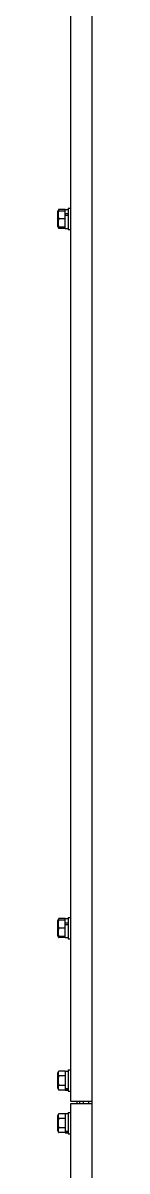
# Model space of a CAD drawing. Header units: millimetres. Extents: x 55614 to 110757, y -66981 to -47484.
# Drawn here: x 77604 to 77623, y -55533 to -54886 of the extents above; entities that cross this region are included whole.
import ezdxf

# ---------------------------------------------------------------- set-up
doc = ezdxf.new("R2010")
doc.units = ezdxf.units.MM
for name, color, linetype in [('2401-00300-M6-16HWMC_0', 7, 'Continuous'), ('4212-62832_1_0', 7, 'Continuous'), ('4212-73754_1_0', 7, 'Continuous'), ('4212-73755_1_0', 7, 'Continuous'), ('4212-KH004_041_0', 7, 'Continuous')]:
    doc.layers.add(name, color=color, linetype=linetype)
doc.layers.add('THICK', color=7, linetype='Continuous', lineweight=0)

# ---------------------------------------------------------------- blocks, each defined once
blk = doc.blocks.new('RU67I6756')
at = {"layer": '2401-00300-M6-16HWMC_0', "color": 0, "linetype": 'Continuous'}
for p, q in [((24304.63, 16136.32), (24304.63, 16145.03)), ((24304.66, 16145.31), (24308.63, 16145.31)), ((24308.63, 16146.03), (24305.15, 16146.03)), ((24308.63, 16135.3), (24308.63, 16146.05)), ((24308.63, 16146.05), (24310.28, 16146.05)), ((24308.63, 16143.69), (24310.28, 16143.69)), ((24308.63, 16142.77), (24310.28, 16142.77)), ((24310.28, 16146.67), (24310.28, 16134.67)), ((24310.28, 16146.67), (24311.73, 16146.67)), ((24308.63, 16136.04), (24304.66, 16136.04)), ((24308.63, 16140.67), (24305.15, 16140.67)), ((24308.63, 16135.32), (24305.15, 16135.32)), ((24308.63, 16135.3), (24310.28, 16135.3)), ((24310.28, 16134.67), (24311.73, 16134.67)), ((24304.63, 15736.32), (24304.63, 15745.03)), ((24304.66, 15745.31), (24308.63, 15745.31)), ((24308.63, 15746.03), (24305.15, 15746.03)), ((24308.63, 15735.3), (24308.63, 15746.05)), ((24308.63, 15746.05), (24310.28, 15746.05)), ((24308.63, 15743.69), (24310.28, 15743.69)), ((24308.63, 15742.77), (24310.28, 15742.77)), ((24310.28, 15746.67), (24310.28, 15734.67)), ((24310.28, 15746.67), (24311.73, 15746.67)), ((24308.63, 15736.04), (24304.66, 15736.04)), ((24308.63, 15740.67), (24305.15, 15740.67)), ((24308.63, 15735.32), (24305.15, 15735.32)), ((24308.63, 15735.3), (24310.28, 15735.3)), ((24310.28, 15734.67), (24311.73, 15734.67)), ((24304.63, 15650.32), (24304.63, 15659.03)), ((24308.63, 15660.03), (24305.15, 15660.03)), ((24308.63, 15657.35), (24305.15, 15657.35)), ((24308.63, 15660.05), (24308.63, 15649.3)), ((24308.63, 15660.05), (24310.28, 15660.05)), ((24310.28, 15660.67), (24310.28, 15648.67)), ((24310.28, 15660.67), (24311.73, 15660.67)), ((24308.63, 15652), (24305.15, 15652)), ((24308.63, 15650.22), (24310.28, 15650.22)), ((24308.63, 15649.32), (24305.15, 15649.32)), ((24308.63, 15649.73), (24310.28, 15649.73)), ((24308.63, 15649.3), (24310.28, 15649.3)), ((24310.28, 15648.67), (24311.73, 15648.67)), ((24304.63, 15626.32), (24304.63, 15635.03)), ((24308.63, 15636.03), (24305.15, 15636.03)), ((24308.63, 15633.35), (24305.15, 15633.35)), ((24308.63, 15636.05), (24308.63, 15625.3)), ((24308.63, 15636.05), (24310.28, 15636.05)), ((24310.28, 15636.67), (24310.28, 15624.67)), ((24310.28, 15636.67), (24311.73, 15636.67)), ((24308.63, 15628), (24305.15, 15628)), ((24308.63, 15625.32), (24305.15, 15625.32)), ((24308.63, 15626.22), (24310.28, 15626.22)), ((24308.63, 15625.73), (24310.28, 15625.73)), ((24308.63, 15625.3), (24310.28, 15625.3)), ((24310.28, 15624.67), (24311.73, 15624.67))]:
    blk.add_line(p, q, dxfattribs=at)
for centre, start, end in [((24305.85, 16145.03), 166.60803, 180), ((24305.85, 16145.03), 124.94801, 166.60653), ((24305.85, 16136.32), 180, 193.39197), ((24305.85, 16136.32), 193.39361, 235.05199), ((24305.85, 15745.03), 166.60803, 180), ((24305.85, 15745.03), 124.94801, 166.60653), ((24305.85, 15736.32), 180, 193.39197), ((24305.85, 15736.32), 193.39361, 235.05199), ((24305.85, 15659.03), 124.94801, 180), ((24305.85, 15650.32), 180, 235.05199), ((24305.85, 15635.03), 124.94801, 180), ((24305.85, 15626.32), 180, 235.05199)]:
    blk.add_arc(centre, 1.22, start, end, dxfattribs=at)
for points, knots in [([(24305.15, 16145.31), (24304.9, 16145), (24304.68, 16144.18), (24304.66, 16142.99), (24304.68, 16141.8), (24304.9, 16140.98), (24305.15, 16140.67)], [0, 0, 0, 0, 0.250791, 0.499999, 0.749207, 1, 1, 1, 1]), ([(24305.15, 16146.03), (24305.03, 16145.94), (24304.83, 16145.72), (24304.74, 16145.44), (24304.72, 16145.31)], [0, 0, 0, 0, 0.538812, 1, 1, 1, 1]), ([(24305.15, 16140.67), (24304.9, 16140.37), (24304.68, 16139.54), (24304.66, 16138.36), (24304.68, 16137.17), (24304.9, 16136.35), (24305.15, 16136.04)], [0, 0, 0, 0, 0.250792, 0.5, 0.749207, 1, 1, 1, 1]), ([(24304.72, 16136.04), (24304.74, 16135.91), (24304.83, 16135.63), (24305.03, 16135.41), (24305.15, 16135.32)], [0, 0, 0, 0, 0.461192, 1, 1, 1, 1]), ([(24305.15, 15745.31), (24304.9, 15745), (24304.68, 15744.18), (24304.66, 15742.99), (24304.68, 15741.8), (24304.9, 15740.98), (24305.15, 15740.67)], [0, 0, 0, 0, 0.250791, 0.499999, 0.749207, 1, 1, 1, 1]), ([(24305.15, 15746.03), (24305.03, 15745.94), (24304.83, 15745.72), (24304.74, 15745.44), (24304.72, 15745.31)], [0, 0, 0, 0, 0.538812, 1, 1, 1, 1]), ([(24305.15, 15740.67), (24304.9, 15740.37), (24304.68, 15739.54), (24304.66, 15738.36), (24304.68, 15737.17), (24304.9, 15736.35), (24305.15, 15736.04)], [0, 0, 0, 0, 0.250792, 0.5, 0.749207, 1, 1, 1, 1]), ([(24304.72, 15736.04), (24304.74, 15735.91), (24304.83, 15735.63), (24305.03, 15735.41), (24305.15, 15735.32)], [0, 0, 0, 0, 0.461192, 1, 1, 1, 1]), ([(24305.15, 15660.03), (24305.04, 15659.95), (24304.85, 15659.75), (24304.68, 15659.28), (24304.65, 15658.69), (24304.68, 15658.1), (24304.85, 15657.63), (24305.04, 15657.43), (24305.15, 15657.35)], [0, 0, 0, 0, 0.14349, 0.266269, 0.5, 0.733731, 0.856508, 1, 1, 1, 1]), ([(24305.15, 15657.35), (24304.89, 15656.98), (24304.68, 15656.04), (24304.65, 15654.67), (24304.68, 15653.31), (24304.89, 15652.37), (24305.15, 15652)], [0, 0, 0, 0, 0.248888, 0.499999, 0.75111, 1, 1, 1, 1]), ([(24305.15, 15652), (24305.04, 15651.92), (24304.85, 15651.71), (24304.68, 15651.24), (24304.65, 15650.66), (24304.68, 15650.07), (24304.85, 15649.6), (24305.04, 15649.4), (24305.15, 15649.32)], [0, 0, 0, 0, 0.143491, 0.266268, 0.499999, 0.733731, 0.856509, 1, 1, 1, 1]), ([(24305.15, 15636.03), (24305.04, 15635.95), (24304.85, 15635.75), (24304.68, 15635.28), (24304.65, 15634.69), (24304.68, 15634.1), (24304.85, 15633.63), (24305.04, 15633.43), (24305.15, 15633.35)], [0, 0, 0, 0, 0.14349, 0.266269, 0.5, 0.733731, 0.856508, 1, 1, 1, 1]), ([(24305.15, 15633.35), (24304.89, 15632.98), (24304.68, 15632.04), (24304.65, 15630.67), (24304.68, 15629.31), (24304.89, 15628.37), (24305.15, 15628)], [0, 0, 0, 0, 0.248888, 0.499999, 0.75111, 1, 1, 1, 1]), ([(24305.15, 15628), (24305.04, 15627.92), (24304.85, 15627.71), (24304.68, 15627.24), (24304.65, 15626.66), (24304.68, 15626.07), (24304.85, 15625.6), (24305.04, 15625.4), (24305.15, 15625.32)], [0, 0, 0, 0, 0.143491, 0.266268, 0.499999, 0.733731, 0.856509, 1, 1, 1, 1])]:
    blk.add_open_spline(points, degree=3, knots=knots, dxfattribs=at)
at = {"layer": '4212-62832_1_0', "color": 0, "linetype": 'Continuous'}
blk.add_line((24323.73, 14590.67), (24323.73, 16665.67), dxfattribs=at)
at = {"layer": '4212-73754_1_0', "color": 0, "linetype": 'Continuous'}
for p, q in [((24311.73, 16663.97), (24311.73, 15643.17)), ((24311.73, 15643.17), (24323.73, 15643.17))]:
    blk.add_line(p, q, dxfattribs=at)
at = {"layer": '4212-73755_1_0', "color": 0, "linetype": 'Continuous'}
for p, q in [((24311.73, 15641.67), (24311.73, 14590.17)), ((24323.73, 15641.67), (24311.73, 15641.67)), ((24315.23, 15643.17), (24315.23, 15641.87)), ((24316.73, 15643.17), (24316.73, 15641.87))]:
    blk.add_line(p, q, dxfattribs=at)
for radius, start in [(0.2, 270), (1.7, 353.23169)]:
    blk.add_arc((24315.03, 15641.87), radius, start, 0, dxfattribs=at)
at = {"layer": '4212-KH004_041_0', "color": 0, "linetype": 'Continuous'}
for p, q in [((24318.73, 15643.17), (24318.73, 15641.67)), ((24321.73, 15643.17), (24321.73, 15641.67))]:
    blk.add_line(p, q, dxfattribs=at)

msp = doc.modelspace()

# ---------------------------------------------------------------- block references
at = {"layer": 'THICK', "lineweight": -3}
msp.add_blockref('RU67I6756', (53299.141, -71136.859), dxfattribs=at)

doc.saveas('drawing.dxf')
